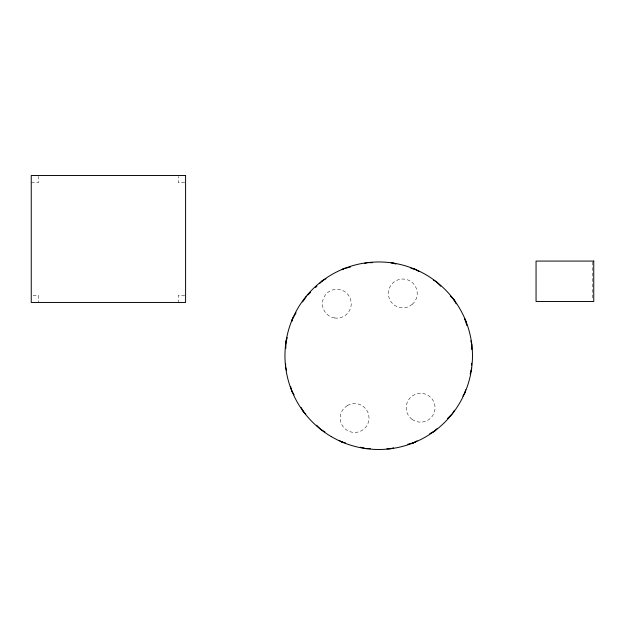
<?xml version="1.0" encoding="UTF-8"?>
<svg xmlns="http://www.w3.org/2000/svg" width="625" height="625" viewBox="0 0 625 625"><rect width="100%" height="100%" fill="white"/><g stroke="black" fill="none" stroke-linecap="round" stroke-linejoin="round"><path stroke-width="0.47" stroke-dasharray="3.12 2.34" d="M31.25 182.727L38.461 182.727L38.461 176.414M184.695 182.727L178.383 182.727L178.383 176.414M33.055 295.234L38.461 295.234L38.461 302.453M184.695 295.234L178.383 295.234L178.383 302.453M592.305 262.055L592.305 300.023M347.414 405.531L344.43 407.82A14.422 14.422 0 0 0 349.109 431.344A14.422 14.422 0 0 0 369.055 418.023L368.562 414.289A14.422 14.422 0 0 0 347.414 405.531M412.297 304.297L409.164 306.391A14.422 14.422 0 0 1 388.648 296.227L388.414 292.469A14.422 14.422 0 0 1 409.211 280.516A14.422 14.422 0 0 1 412.297 304.297M334.562 317.969L330.953 316.898A14.422 14.422 0 0 1 326.883 293.266A14.422 14.422 0 0 1 350.281 298.547L351.156 302.211A14.422 14.422 0 0 1 334.562 317.969M412.109 419.383A14.422 14.422 0 0 0 434.961 409.281A14.422 14.422 0 0 0 414.781 394.547A14.422 14.422 0 0 0 412.109 419.383"/><path stroke-width="0.94" d="M285.648 363.914L285.617 366.844L286.578 370.625M285.844 348.297L285.914 342.367L287.25 337.602M471.523 369.016L470.18 373.852M471.57 365.117L471.594 363.164M471.758 349.5L471.812 344.617L470.852 340.836M285.781 343.336L286.211 340.422M471.219 371.031L471.656 368.117M291.719 321.688L292.531 318.805L296.062 312.859M465.711 389.766L464.898 392.656L462.867 396.078M291.781 320.617L292.922 317.898M464.508 393.555L465.656 390.844M302.539 301.953L306.422 296.391M454.398 410.344L452.406 413.703L447.516 418.477M307.82 295.023L310.617 292.297M315.508 287.531L316.898 286.164M319.695 283.438L322.547 280.656L326.008 278.711M437.039 428.703L434.891 430.805L429.727 433.695M321.758 281.25L324.125 279.5M433.305 431.961L435.672 430.211M342.117 269.672L343.891 268.68L350.578 266.969M417.008 440.836L413.547 442.781L407.797 444.25M342.07 269.422L344.805 268.32M412.633 443.141L415.359 442.031M364.766 263.352L367.602 262.625L372.484 262.688M393.609 447.867L389.828 448.828L386.898 448.797M392.008 262.922L395.906 264M370.305 448.594L365.352 448.531L360.594 447.195M391.109 262.789L394.023 263.227M363.414 448.234L366.328 448.664M410.883 268.211L415.641 269.547L419.062 271.578M345.609 442.984L341.789 441.914L339.203 440.375M413.828 268.789L416.547 269.938M340.891 441.523L343.602 442.664M433.336 280.047L436.688 282.039L440.781 286.234M324.938 431.906L320.742 429.414L316.648 425.227M450.328 296.008L453.789 299.555L456.211 303.867M305.742 414.055L303.641 411.898L301.227 407.586M453.195 298.773L454.945 301.141M302.484 410.32L304.234 412.688M464.773 319.133L466.992 325.703M294.086 394.867L291.664 390.555L290.68 386.703M465.023 319.086L466.125 321.812M291.305 389.641L292.414 392.375M185.594 175.516L31.25 175.516L31.25 302.453L185.594 302.453L185.594 175.516M593.75 261.078L536.055 261.078L536.055 301.469L593.75 301.469L593.75 261.078M331.281 436.602A93.758 93.758 0 0 0 472.477 356.375A93.758 93.758 0 0 0 332.398 274.211A93.758 93.758 0 0 0 331.281 436.602"/></g></svg>
